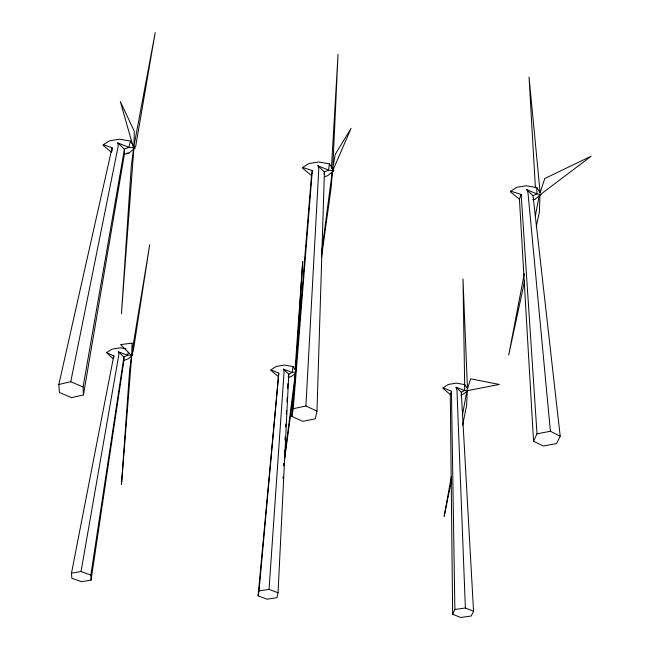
<?xml version="1.0" encoding="UTF-8"?>
<svg xmlns="http://www.w3.org/2000/svg" width="650" height="650" viewBox="0 0 650 650"><rect width="100%" height="100%" fill="white"/><g stroke="black" fill="none" stroke-linecap="round" stroke-linejoin="round"><path stroke-width="0.97" d="M123.931 360.384L123.939 356.931L118.471 351.845L118.861 354.656L81.039 571.537L71.492 573.186L71.833 578.281L81.583 581.709L91.057 580.101L123.931 360.384L127.546 359.141L131.609 356.159L132.697 355.022L131.828 353.665M124.41 154.261L124.418 149.159L117.78 142.878L118.251 145.884L70.752 381.713L58.849 384.491L59.386 392.462L71.614 397.629L83.411 394.932L124.41 154.261L128.798 153.124L135.046 148.07L130.577 141.123L119.982 139.222L109.826 140.709L103.252 144.69L103.269 145.454L111.394 152.246M316.973 411.117L324.415 171.974L317.923 165.758L318.793 168.781L305.906 406.014L316.973 411.117L315.331 418.771L302.819 421.354L291.817 416.358L311.48 175.557L312.301 170.593L302.697 167.464L302.583 168.204L311.48 175.557M443.097 387.887L448.191 384.491L456.202 383.118L464.758 384.629L464.523 390.512L461.289 392.251L473.558 611.276L471.209 616.021L460.801 617.5L452.652 614.266L450.288 394.509L451.449 391.219L443.097 387.887L442.926 388.383L450.288 394.509M278.046 592.751L288.779 374.189L283.416 369.151L284.074 371.971L269.043 589.363L278.046 592.751L276.989 597.667L267.061 599.211L258.099 595.887L278.777 373.141L270.977 369.85L270.896 370.354L278.224 376.521M283.051 478.53L283.156 476.507M283.717 465.4L283.822 463.385M284.383 452.278L284.489 450.255M285.001 440.156L285.155 437.133M285.667 427.034L285.821 424.003M286.333 413.904L286.488 410.881M286.951 401.789L287.154 397.751M287.617 388.668L287.877 383.614M331.419 168.488L338.041 54.348L332.727 168.968L335.221 154.399L351.098 128.302L332.491 171.259L331.053 188.354L321.457 257.644M296.051 366.73L295.799 370.784L296.116 368.924M296.181 364.707L302.697 261.463L295.189 367.794L295.506 371.093M133.843 149.004L121.444 313.755L131.316 165.718L133.664 148.558L120.315 101.489L134.298 131.308L133.924 146.25L155.22 32.5L135.72 146.128L134.518 147.371M291.817 416.358L293.256 408.671L312.301 170.593M295.425 374.676L294.279 387.538L284.383 460.874M258.099 595.887L259.025 590.956L278.777 373.141M284.375 459.014L295.327 373.921M321.457 253.809L332.272 171.657M283.709 465.904L283.977 463.889M302.697 167.464L309.034 163.491L318.939 162.004L329.404 163.881L328.543 170.113L324.415 171.974L324.066 173.956M270.977 369.85L276.226 366.429L284.424 365.064L293.061 366.592L292.216 372.458L288.779 374.189L288.332 376.716M91.057 580.101L90.846 575.023L123.939 356.931L127.571 355.201L132.697 355.022M83.411 394.932L83.078 386.994L124.418 149.159L128.83 147.314L135.046 148.07L133.973 148.216M451.368 476.548L444.161 516.392L451.376 480.74M462.54 414.789L466.863 390.886M524.29 273.683L508.714 355.046L524.591 281.044M535.308 216.125L539.484 194.293M71.492 573.186L113.791 355.867L106.511 352.609L113.092 358.711M462.605 425.287L466.611 405.478L467.301 390.691L499.257 384.451L470.698 378.82L467.472 388.789L462.987 279.069L464.685 385.596M536.234 226.777L539.411 211.973L539.931 194.935L591.151 156.195L544.806 178.49L540.126 192.66L529.043 77.171L535.405 187.801M58.849 384.491L112.084 147.753L103.252 144.69M128.294 352.276L127.571 355.201L118.471 351.845M130.577 141.123L128.83 147.314L117.78 142.878M540.207 192.757L536.835 187.623L526.5 185.77L516.856 187.265L510.746 191.214L510.502 191.929L519.439 199.233L533.544 441.204L543.303 446.03L556.554 443.568L560.202 436.207L533.041 195.764L526.703 189.621L527.971 192.668L550.404 431.275L560.202 436.207M519.439 199.233L521.154 194.415L510.746 191.214M452.652 614.266L454.878 609.505L451.449 391.219M533.544 441.204L537.006 433.818L521.154 194.415M329.404 163.881L333.775 170.763L327.527 175.768L324.334 176.694M468.293 390.195L463.149 394.249L460.858 395.208M295.547 373.336L291.525 376.301L288.186 377.561M533.065 199.981L534.852 199.379L541.084 194.431L536.867 193.903L526.703 189.621M106.511 352.609L111.922 349.18L120.282 347.815L126.1 348.839M533.041 195.764L536.867 193.903L536.835 187.623M293.256 408.671L305.906 406.014M537.006 433.818L550.404 431.275M259.025 590.956L269.043 589.363M454.878 609.505L465.376 607.986L473.558 611.276M467.586 390.098L464.523 390.512L456.04 387.254L456.966 390.081L465.376 607.986M295.774 372.084L292.216 372.458L283.416 369.151M126.799 153.124L128.798 153.124M532.919 199.363L534.852 199.379M81.039 571.537L90.846 575.023M333.775 170.763L328.543 170.113L317.923 165.758M70.752 381.713L83.078 386.994M456.04 387.254L461.289 392.251M464.758 384.629L467.545 388.879M293.061 366.592L295.864 370.874M112.084 147.753L112.117 151.157M113.791 355.867L113.807 357.598M132.056 343.143L131.771 353.576L149.711 244.652L133.282 350.797L131.763 354.746L121.485 484.469L129.61 370.386L131.552 355.509L120.591 344.606L132.056 343.143"/></g></svg>
